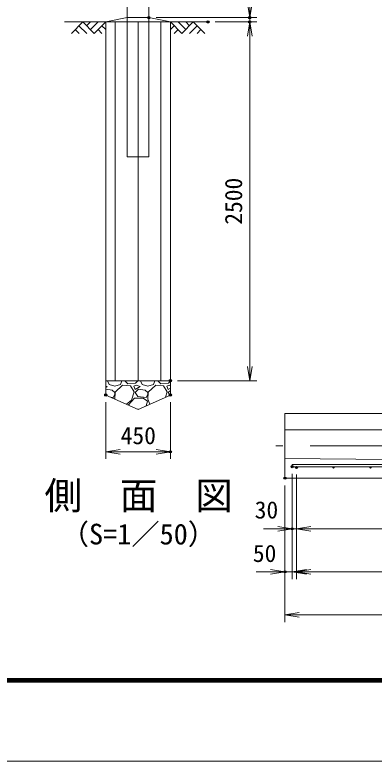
# Model space of a CAD drawing. Units: millimetres at full size. Extents: x -10500 to 10500, y -7425 to 7425.
# Drawn here: x -1303 to 1197, y -7425 to -2226 of the extents above; entities that cross this region are included whole.
import ezdxf
from ezdxf.enums import TextEntityAlignment as Align

# ---------------------------------------------------------------- set-up
doc = ezdxf.new("R2010")
doc.units = ezdxf.units.MM
doc.header["$LTSCALE"] = 30
doc.header["$PDMODE"] = 32
doc.header["$PDSIZE"] = 15
doc.linetypes.add('USER1', pattern=[50.8, 31.75, -6.35, 6.35, -6.35])
for name, color, linetype, lineweight in [('0-1_D-STR-DIM', 7, 'Continuous', 13), ('0-2_D-BMK', 2, 'USER1', 13), ('0-3_D-STR3', 3, 'Continuous', 13), ('0-4_D-STR4', 7, 'Continuous', 18), ('0-5_D-BGD', 7, 'Continuous', 18), ('0-6_D-DCR-HCH', 7, 'Continuous', 13), ('0-7_D-STR1', 1, 'Continuous', 18), ('0-8_0', 7, 'Continuous', 18), ('0-A_D-TTL-TXT', 7, 'Continuous', 13), ('0-C_D-TTL', 7, 'Continuous', 18)]:
    doc.layers.add(name, color=color, linetype=linetype, lineweight=lineweight)
doc.layers.add('0-9_Defpoints', color=253, linetype='Continuous')
doc.styles.add('ＭＳ ゴシック', font='')
doc.styles.get('ＭＳ ゴシック').set_extended_font_data('MS Gothic')

# ---------------------------------------------------------------- blocks, each defined once
blk = doc.blocks.new('_Open')
at = {"layer": '0-8_0'}
blk.add_line((-30, 5), (0, 0), dxfattribs=at)
blk.add_lwpolyline([(-30, -5), (0, 0), (-30, 0)], dxfattribs=at)

msp = doc.modelspace()

# ---------------------------------------------------------------- linework, layer by layer
at = {"layer": '0-1_D-STR-DIM'}
for p, q in [((-320.96, -2244.3), (381.52, -2244.3)), ((91.54, -2274.3), (381.52, -2274.3)), ((91.54, -2274.3), (381.52, -2274.3)), ((331.52, -2274.3), (331.52, -2244.3)), ((331.52, -4774.3), (331.52, -2274.3)), ((331.52, -2374.3), (331.52, -2474.3)), ((-170.96, -4774.3), (381.52, -4774.3)), ((-670.96, -4924.3), (-670.96, -5319.64)), ((-220.96, -4924.3), (-220.96, -5319.64)), ((-670.96, -5269.64), (-220.96, -5269.64)), ((626.71, -5423.77), (626.71, -5856.32)), ((626.71, -5423.77), (626.71, -6156.32)), ((656.71, -5428.77), (656.71, -5856.32)), ((656.71, -5428.77), (656.71, -5856.32)), ((656.71, -5428.77), (656.71, -6156.32)), ((576.71, -5503.77), (576.71, -6456.32)), ((576.71, -5503.77), (576.71, -6156.32)), ((526.71, -5806.32), (426.71, -5806.32)), ((656.71, -5806.32), (626.71, -5806.32)), ((656.71, -5806.32), (1946.71, -5806.32)), ((756.71, -5806.32), (856.71, -5806.32)), ((476.71, -6106.32), (376.71, -6106.32)), ((626.71, -6106.32), (576.71, -6106.32)), ((656.71, -6106.32), (3026.71, -6106.32)), ((726.71, -6106.32), (826.71, -6106.32)), ((576.71, -6406.32), (3076.71, -6406.32))]:
    msp.add_line(p, q, dxfattribs=at)
at = {"layer": '0-2_D-BMK'}
for p, q in [((-445.96, -3280.3), (-445.96, 5851.7)), ((3229.58, -5228.77), (513.31, -5228.77))]:
    msp.add_line(p, q, dxfattribs=at)
at = {"layer": '0-3_D-STR3'}
for p, q in [((626.71, -5357.77), (626.71, -5373.77)), ((3026.71, -5357.77), (626.71, -5357.77)), ((3026.71, -5373.77), (626.71, -5373.77))]:
    msp.add_line(p, q, dxfattribs=at)
for centre in [(656.71, -5378.77), (914.71, -5378.77), (1172.71, -5378.77)]:
    msp.add_circle(centre, 5, dxfattribs=at)
at = {"layer": '0-4_D-STR4'}
for p, q in [((-605.06, -2274.3), (-605.06, -4774.3)), ((-445.96, -2274.3), (-445.96, -4774.3)), ((-286.86, -2274.3), (-286.86, -4774.3)), ((-220.96, -4874.3), (-220.96, -2274.3)), ((-670.96, -4874.3), (-445.96, -4974.3)), ((-445.96, -4974.3), (-220.96, -4874.3)), ((3076.71, -5003.77), (576.71, -5003.77)), ((576.71, -5003.77), (576.71, -5453.77)), ((3076.71, -5116.27), (576.71, -5116.27)), ((576.71, -5316.27), (3076.71, -5341.27)), ((3076.71, -5453.77), (576.71, -5453.77))]:
    msp.add_line(p, q, dxfattribs=at)
msp.add_lwpolyline([(-670.96, -4874.3), (-670.96, -2274.3), (-520.96, -2244.3), (-370.96, -2244.3), (-220.96, -2274.3)], dxfattribs=at)
at = {"layer": '0-5_D-BGD'}
for p, q in [((-958.46, -2274.3), (41.54, -2274.3)), ((-220.96, -4774.3), (-670.96, -4774.3))]:
    msp.add_line(p, q, dxfattribs=at)
at = {"layer": '0-6_D-DCR-HCH'}
for p, q in [((-830.59, -2274.3), (-910.41, -2354.11)), ((-830.59, -2274.3), (-750.78, -2354.11)), ((-803.99, -2300.9), (-777.38, -2274.3)), ((-777.38, -2327.51), (-724.17, -2274.3)), ((-750.78, -2354.11), (-670.96, -2274.3)), ((-141.14, -2354.11), (-220.96, -2274.3)), ((-114.53, -2327.51), (-167.75, -2274.3)), ((-61.32, -2274.3), (-141.14, -2354.11)), ((-87.79, -2301.04), (-114.53, -2274.3)), ((-61.32, -2274.3), (18.5, -2354.11)), ((-883.81, -2327.51), (-857.08, -2354.11)), ((-857.2, -2300.9), (-803.74, -2354.11)), ((-724.17, -2327.51), (-697.44, -2354.11)), ((-697.56, -2300.9), (-670.96, -2327.39)), ((-194.35, -2300.9), (-220.96, -2327.39)), ((-167.75, -2327.51), (-194.47, -2354.11)), ((-34.72, -2300.9), (-88.17, -2354.11)), ((-8.11, -2327.51), (-34.84, -2354.11)), ((-659.36, -4774.3), (-647.55, -4801.85)), ((-569.35, -4801.85), (-559.5, -4774.3)), ((-516.45, -4797.25), (-537.49, -4774.3)), ((-447.03, -4774.3), (-463.55, -4792.65)), ((-429.36, -4774.3), (-417.55, -4801.85)), ((-339.35, -4801.85), (-329.5, -4774.3)), ((-286.45, -4797.25), (-307.49, -4774.3)), ((-220.96, -4778.66), (-233.55, -4792.65)), ((-661.35, -4815.65), (-670.96, -4812.45)), ((-670.96, -4821.42), (-661.35, -4815.65)), ((-626.85, -4840.95), (-670.96, -4834.33)), ((-647.55, -4801.85), (-608.45, -4813.35)), ((-608.45, -4813.35), (-569.35, -4801.85)), ((-553.25, -4806.45), (-606.15, -4854.75)), ((-498.05, -4811.05), (-553.25, -4806.45)), ((-463.55, -4792.65), (-516.45, -4797.25)), ((-472.75, -4852.45), (-498.05, -4811.05)), ((-458.95, -4806.45), (-475.05, -4813.35)), ((-475.05, -4813.35), (-465.85, -4836.35)), ((-465.85, -4836.35), (-431.35, -4815.65)), ((-442.85, -4834.05), (-465.85, -4857.05)), ((-431.35, -4815.65), (-458.95, -4806.45)), ((-396.85, -4840.95), (-442.85, -4834.05)), ((-417.55, -4801.85), (-378.45, -4813.35)), ((-378.45, -4813.35), (-339.35, -4801.85)), ((-323.25, -4806.45), (-376.15, -4854.75)), ((-268.05, -4811.05), (-323.25, -4806.45)), ((-233.55, -4792.65), (-286.45, -4797.25)), ((-242.75, -4852.45), (-268.05, -4811.05)), ((-228.95, -4806.45), (-245.05, -4813.35)), ((-245.05, -4813.35), (-235.85, -4836.35)), ((-235.85, -4836.35), (-220.96, -4827.42)), ((-220.96, -4809.11), (-228.95, -4806.45)), ((-608.45, -4857.05), (-626.85, -4840.95)), ((-619.95, -4891.55), (-608.45, -4870.85)), ((-608.45, -4870.85), (-608.45, -4857.05)), ((-606.15, -4854.75), (-608.4, -4902.1)), ((-491.15, -4909.95), (-472.75, -4852.45)), ((-465.85, -4857.05), (-447.45, -4884.65)), ((-447.45, -4884.65), (-389.95, -4891.55)), ((-378.45, -4857.05), (-396.85, -4840.95)), ((-389.95, -4891.55), (-378.45, -4870.85)), ((-376.15, -4854.75), (-378.45, -4903.05)), ((-378.45, -4870.85), (-378.45, -4857.05)), ((-254.51, -4889.21), (-242.75, -4852.45)), ((-220.96, -4842.16), (-235.85, -4857.05)), ((-235.85, -4857.05), (-223.57, -4875.46)), ((-636.64, -4889.55), (-619.95, -4891.55)), ((-527.51, -4938.05), (-491.15, -4909.95)), ((-511.85, -4942.15), (-470.45, -4896.15)), ((-470.45, -4896.15), (-410.65, -4896.15)), ((-410.65, -4896.15), (-380.75, -4916.85)), ((-380.75, -4916.85), (-389.95, -4949.05)), ((-378.45, -4903.05), (-363.82, -4937.79)), ((-509.59, -4946.01), (-511.85, -4942.15)), ((-444.89, -4973.82), (-447.5, -4973.61)), ((-389.95, -4949.05), (-394.36, -4951.37))]:
    msp.add_line(p, q, dxfattribs=at)
at = {"layer": '0-7_D-STR1'}
msp.add_lwpolyline([(-370.96, 5785.7), (-520.96, 5785.7), (-520.96, -3214.3), (-370.96, -3214.3)], close=True, dxfattribs=at)
at = {"layer": '0-9_Defpoints'}
for p in [(-370.96, -2244.3), (41.54, -2274.3), (331.52, -2244.3), (331.52, -2274.3), (-220.96, -4774.3), (-670.96, -4874.3), (-220.96, -4874.3), (-220.96, -5269.64), (626.71, -5373.77), (656.71, -5378.77), (576.71, -5453.77), (626.71, -5806.32), (576.71, -6106.32)]:
    msp.add_point(p, dxfattribs=at)
at = {"layer": '0-C_D-TTL', "color": 2}
msp.add_lwpolyline([(-10500, 7425), (10500, 7425), (10500, -7425), (-10500, -7425)], close=True, dxfattribs=at)
at = {"layer": '0-C_D-TTL'}
for points in [[(-9825, 6875), (9825, 6875), (9825, -6875), (-9825, -6875)], [(-9818.75, 6868.75), (9818.75, 6868.75), (9818.75, -6868.75), (-9818.75, -6868.75)], [(-9812.5, 6862.5), (9812.5, 6862.5), (9812.5, -6862.5), (-9812.5, -6862.5)], [(-9806.25, 6856.25), (9806.25, 6856.25), (9806.25, -6856.25), (-9806.25, -6856.25)], [(-9800, 6850), (9800, 6850), (9800, -6850), (-9800, -6850)]]:
    msp.add_lwpolyline(points, close=True, dxfattribs=at)

# ---------------------------------------------------------------- block references
at = {"layer": '0-1_D-STR-DIM', "xscale": 3.333333, "yscale": 3.333333}
for p, rotation in [((331.52, -2244.3), 270), ((331.52, -2274.3), 90), ((331.52, -2274.3), 90), ((331.52, -4774.3), 270), ((-670.96, -5269.64), 180), ((656.71, -5806.32), 180), ((656.71, -5806.32), 180), ((626.71, -6106.32), 180), ((656.71, -6106.32), 180), ((576.71, -6406.32), 180)]:
    msp.add_blockref('_Open', p, dxfattribs=dict(at, rotation=rotation))
for p in [(-220.96, -5269.64), (626.71, -5806.32), (576.71, -6106.32)]:
    msp.add_blockref('_Open', p, dxfattribs=at)

# ---------------------------------------------------------------- texts
at = {"layer": '0-1_D-STR-DIM', "style": 'ＭＳ ゴシック'}
msp.add_text('2500', height=120.3, rotation=90, dxfattribs=at).set_placement((314.65, -3687.47), align=Align.BOTTOM_LEFT)
for s, p in [('450', (-567.21, -5252.77)), ('30', (365.96, -5770.82)), ('50', (353.11, -6073.74))]:
    msp.add_text(s, height=120.3, dxfattribs=at).set_placement(p, align=Align.BOTTOM_LEFT)
at = {"layer": '0-A_D-TTL-TXT', "style": 'ＭＳ ゴシック'}
for s, height, p in [('側\u3000面\u3000図', 192.4, (-1097.85, -5728.97)), ('（S=1／50）', 144.3, (-984.14, -5958.91))]:
    msp.add_text(s, height=height, dxfattribs=at).set_placement(p, align=Align.BOTTOM_LEFT)

doc.saveas('drawing.dxf')
